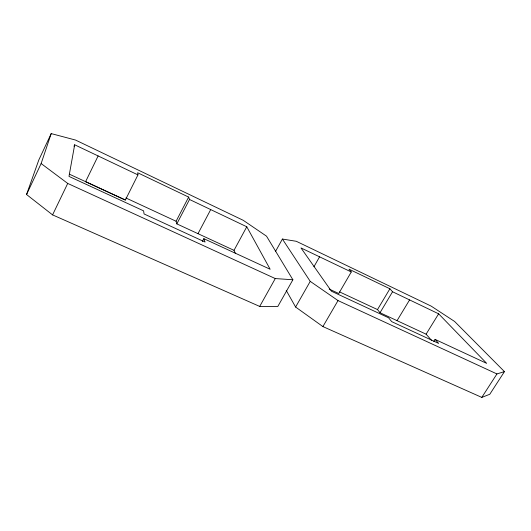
<?xml version="1.0" encoding="UTF-8"?>
<svg xmlns="http://www.w3.org/2000/svg" width="531" height="531" viewBox="0 0 531 531"><rect width="100%" height="100%" fill="white"/><g stroke="black" fill="none" stroke-linecap="round" stroke-linejoin="round"><path stroke-width="0.8" d="M98.116 155.941L85.597 181.668L125.356 200.034L137.954 174.891L74.672 144.784L68.984 176.405L143.589 210.853L144.08 213.966L205.066 242.043L203.831 238.665L202.338 241.472M26.55 194.512L41.133 163.548L51.202 133.6L75.521 140.051L243.225 220.305L266.516 236.169L292.886 279.764L277.799 306.493L259.699 306.427L52.576 214.889L26.55 194.512L38.79 160.023L51.202 133.6M73.968 146.244L74.672 144.784M52.576 214.889L67.722 183.434L41.133 163.548M235.372 253.314L234.012 250.34L176.83 223.876L176.093 221.248L188.644 197.087L137.615 172.734L137.954 174.891M176.83 223.876L189.521 199.483L188.644 197.087M197.99 233.68L210.714 209.586M234.012 250.34L246.776 226.77L189.521 199.483M275.463 251.528L282.406 239.043L296.305 241.293L431.172 306.121L454.576 321.447L504.45 371.614L489.788 394.267L481.796 397.4L322.901 326.578L295.608 307.037L286.236 290.424M259.699 306.427L275.27 278.563L292.886 279.764M313.934 266.754L319.576 256.831M295.608 307.037L310.237 281.37L282.406 239.043M433.794 341.446L435.075 339.389L486.675 363.357L438.633 313.814L392.548 291.758L389.893 288.778L348.98 269.164L351.27 271.972L338.758 293.51L329.18 289.063M322.901 326.578L338.021 300.579L496.936 373.937L504.45 371.614M431.564 340.378L426.101 334.178L380.023 312.732L377.501 309.586L389.893 288.778M380.023 312.732L392.548 291.758M397.049 320.664L409.58 299.909M426.101 334.178L438.633 313.814M481.796 397.4L496.936 373.937M67.722 183.434L275.27 278.563M69.515 174.234L125.356 200.068M203.831 238.665L270.16 269.27L246.776 226.77M125.9 197.97L176.093 221.248M339.575 291.904L377.501 309.586M351.27 271.972L300.984 247.937L331.437 291.22L388.573 317.777L391.725 321.647L438.666 343.404L435.075 339.389M310.237 281.37L338.021 300.579"/></g></svg>
